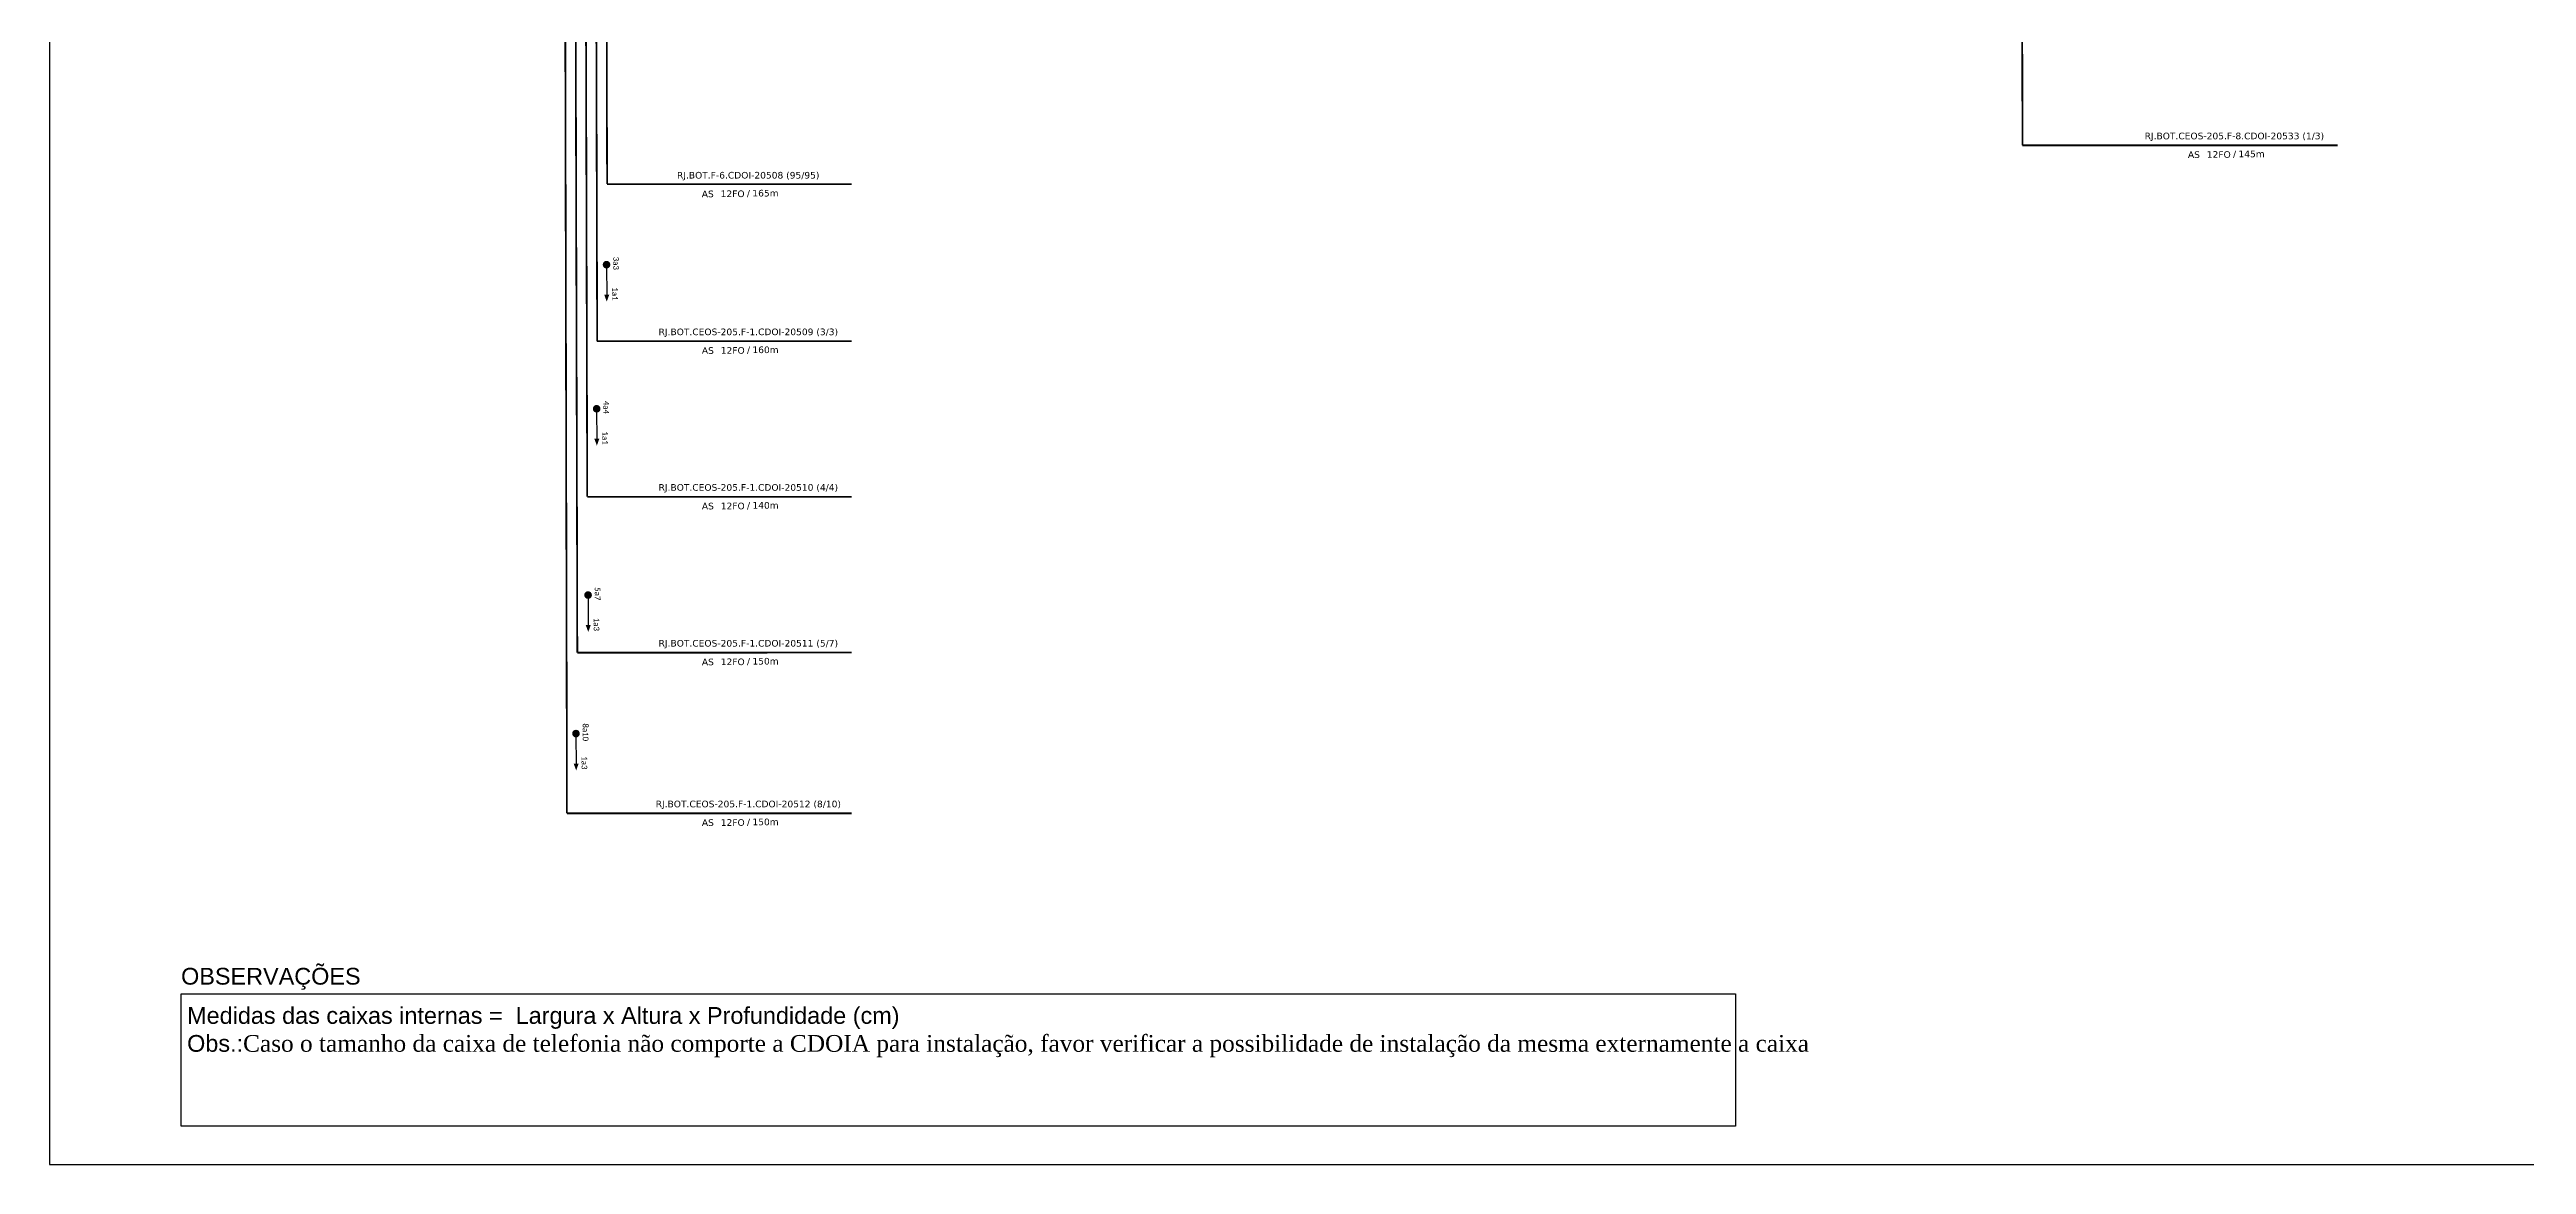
# Model space of a CAD drawing. Header units: metres. Extents: x -1286 to 444, y -500 to 94.
# Drawn here: x -1286.1 to -842.7, y -499.8 to -300.2 of the extents above; entities that cross this region are included whole.
import ezdxf
from ezdxf.enums import TextEntityAlignment as Align

# ---------------------------------------------------------------- set-up
doc = ezdxf.new("R2010")
doc.units = ezdxf.units.M
doc.layers.add('40.1-ETIQUETAS', color=1, linetype='Continuous', lineweight=20)
doc.layers.add('CAP a instalar', color=1, linetype='Continuous')
doc.layers.add('SETA', color=7, linetype='Continuous')
doc.styles.add('ARIAL', font='arial.ttf')
doc.styles.add('siredit', font='verdana.ttf')
doc.linetypes.add('FENCELINE1', pattern='A,0.25,-0.1,[133,ltypeshp.shx,S=0.1,R=0,X=-0.1,Y=0],-0.1,1', length=1.45)

# ---------------------------------------------------------------- blocks, each defined once
blk = doc.blocks.new('ETIQUETA_RS5F')
at = {"layer": '40.1-ETIQUETAS', "color": 0, "style": 'siredit'}
blk.add_text('/', height=1.5, dxfattribs=at).set_placement((1.58, -1.95), align=Align.MIDDLE_RIGHT)
for tag, p in [('ETIQUETA_R_SECUNDARIA', (1.21, 2.1)), ('ETIQUETA_R_PRIMARIA', (1.21, 4.1)), ('F_ATIVAS/F_MORTAS', (1.14, -4.24))]:
    blk.add_attdef(tag, text='', height=1.5, dxfattribs=at).set_placement(p, align=Align.MIDDLE_CENTER)
for tag, p in [('TIPO_CABO', (-6.58, -2.12)), ('CAP_CABO', (0.4, -2.09))]:
    blk.add_attdef(tag, text='', height=1.5, dxfattribs=at).set_placement(p, align=Align.MIDDLE_RIGHT)
blk.add_attdef('METROS', text='', height=1.5, dxfattribs=at).set_placement((2.14, -1.95), align=Align.MIDDLE_LEFT)
for tag, p in [('FUSÃO_1', (0.85, -8.39)), ('FUSÃO_2', (0.85, -10.6)), ('FUSÃO_3', (0.85, -12.93)), ('FUSÃO_4', (0.85, -15.14)), ('FUSÃO_5', (0.85, -17.16))]:
    blk.add_attdef(tag, text='', height=1.5, dxfattribs=at).set_placement(p, align=Align.CENTER)

msp = doc.modelspace()

# ---------------------------------------------------------------- linework, layer by layer
at = {"color": 0}
msp.add_line((-984.25, -492.93), (-1262.5, -492.93), dxfattribs=at)
msp.add_lwpolyline([(-1286.07, -499.81), (-445.07, -499.81), (-445.07, 94.19), (-1286.07, 94.19)], close=True)
at = {"color": 7, "const_width": 0.678}
for points in [[(-1186.36, -338.38, 1), (-1186.36, -339.06, 1)], [(-1186.36, -338.38, 1), (-1186.36, -339.06, 1)], [(-1188.13, -364.18, 1), (-1188.13, -364.86, 1)], [(-1188.13, -364.18, 1), (-1188.13, -364.86, 1)], [(-1189.67, -397.53, 1), (-1189.66, -398.21, 1)], [(-1189.67, -397.53, 1), (-1189.66, -398.21, 1)], [(-1191.83, -422.33, 1), (-1191.83, -423.01, 1)], [(-1191.83, -422.33, 1), (-1191.83, -423.01, 1)]]:
    msp.add_lwpolyline(points, format="xyb", close=True, dxfattribs=at)
at = {"color": 0}
msp.add_lwpolyline([(-1262.5, -469.23), (-984.25, -469.23), (-984.25, -492.93), (-1262.5, -492.93)], close=True, dxfattribs=at)
at = {"layer": 'CAP a instalar', "color": 7, "ltscale": 5.3, "const_width": 0.316}
for points in [[(-933.31, -120.98), (-932.9, -317.36)], [(-1193.82, -260.27), (-1193.45, -436.95)], [(-1191.97, -260.27), (-1191.59, -408.18)], [(-1190.13, -260.27), (-1189.82, -380.28)], [(-1188.28, -260.27), (-1188.04, -352.43)], [(-1186.43, -260.27), (-1186.26, -324.29)], [(-932.9, -317.36), (-876.48, -317.36)], [(-1186.26, -324.29), (-1142.51, -324.31)], [(-1186.26, -324.29), (-1142.51, -324.31)], [(-1188.04, -352.43), (-1142.49, -352.42)], [(-1189.82, -380.28), (-1142.49, -380.28)], [(-1191.59, -408.18), (-1142.49, -408.17)], [(-1193.45, -436.95), (-1142.49, -436.94)]]:
    msp.add_lwpolyline(points, dxfattribs=at)
at = {"layer": 'SETA', "color": 7}
for points in [[(-1186.36, -338.72), (-1186.33, -344.55)], [(-1186.36, -338.72), (-1186.33, -344.55)], [(-1188.13, -364.52), (-1188.11, -370.35)], [(-1188.13, -364.52), (-1188.11, -370.35)], [(-1189.66, -397.87), (-1189.64, -403.7)], [(-1189.66, -397.87), (-1189.64, -403.7)], [(-1191.83, -422.67), (-1191.81, -428.5)], [(-1191.83, -422.67), (-1191.81, -428.5)]]:
    msp.add_lwpolyline(points, dxfattribs=at)
for points in [[(-1185.87, -344.08), (-1186.32, -345.33), (-1186.78, -344.09)], [(-1185.87, -344.08), (-1186.32, -345.33), (-1186.78, -344.09)], [(-1187.65, -369.88), (-1188.09, -371.12), (-1188.55, -369.88)], [(-1187.65, -369.88), (-1188.09, -371.12), (-1188.55, -369.88)], [(-1189.18, -403.23), (-1189.63, -404.48), (-1190.08, -403.24)], [(-1189.18, -403.23), (-1189.63, -404.48), (-1190.08, -403.24)], [(-1191.35, -428.03), (-1191.79, -429.27), (-1192.25, -428.03)], [(-1191.35, -428.03), (-1191.79, -429.27), (-1192.25, -428.03)]]:
    msp.add_solid(points, dxfattribs=at)

# ---------------------------------------------------------------- block references
at = {"layer": 'CAP a instalar', "color": 7, "linetype": 'FENCELINE1', "ltscale": 5.3}
ref = msp.add_blockref('ETIQUETA_RS5F', (-895.91, -317.35), dxfattribs=dict(at, xscale=0.791105092354776, yscale=0.791105092354776, zscale=0.791105092354776))
ref.add_attrib('ETIQUETA_R_SECUNDARIA', 'RJ.BOT.CEOS-205.F-8.CDOI-20533 (1/3)', dxfattribs={"layer": '40.1-ETIQUETAS', "color": 0, "height": 1.1867, "style": 'siredit'}).set_placement((-894.97, -315.68), align=Align.MIDDLE_CENTER)
ref.add_attrib('TIPO_CABO', 'AS', dxfattribs={"layer": '40.1-ETIQUETAS', "color": 0, "height": 1.187, "style": 'siredit'}).set_placement((-901.14, -319.02), align=Align.MIDDLE_RIGHT)
ref.add_attrib('CAP_CABO', '12FO', dxfattribs={"layer": '40.1-ETIQUETAS', "color": 0, "height": 1.187, "style": 'siredit'}).set_placement((-895.62, -319), align=Align.MIDDLE_RIGHT)
ref.add_attrib('METROS', '145m ', dxfattribs={"layer": '40.1-ETIQUETAS', "color": 0, "height": 1.187, "style": 'siredit'}).set_placement((-894.24, -318.89), align=Align.MIDDLE_LEFT)
ref = msp.add_blockref('ETIQUETA_RS5F', (-1161.94, -324.38), dxfattribs=dict(at, xscale=0.7911050923605502, yscale=0.7911050923605502, zscale=0.7911050923605502))
ref.add_attrib('ETIQUETA_R_SECUNDARIA', 'RJ.BOT.F-6.CDOI-20508 (95/95)', dxfattribs={"layer": '40.1-ETIQUETAS', "color": 0, "height": 1.1867, "style": 'siredit'}).set_placement((-1161, -322.71), align=Align.MIDDLE_CENTER)
ref.add_attrib('TIPO_CABO', 'AS', dxfattribs={"layer": '40.1-ETIQUETAS', "color": 0, "height": 1.187, "style": 'siredit'}).set_placement((-1167.17, -326.05), align=Align.MIDDLE_RIGHT)
ref.add_attrib('CAP_CABO', '12FO', dxfattribs={"layer": '40.1-ETIQUETAS', "color": 0, "height": 1.187, "style": 'siredit'}).set_placement((-1161.65, -326.03), align=Align.MIDDLE_RIGHT)
ref.add_attrib('METROS', '165m', dxfattribs={"layer": '40.1-ETIQUETAS', "color": 0, "height": 1.187, "style": 'siredit'}).set_placement((-1160.26, -325.92), align=Align.MIDDLE_LEFT)
ref = msp.add_blockref('ETIQUETA_RS5F', (-1161.92, -352.41), dxfattribs=dict(at, xscale=0.791105092354776, yscale=0.791105092354776, zscale=0.791105092354776))
ref.add_attrib('ETIQUETA_R_SECUNDARIA', 'RJ.BOT.CEOS-205.F-1.CDOI-20509 (3/3)', dxfattribs={"layer": '40.1-ETIQUETAS', "color": 0, "height": 1.1867, "style": 'siredit'}).set_placement((-1160.98, -350.75), align=Align.MIDDLE_CENTER)
ref.add_attrib('TIPO_CABO', 'AS', dxfattribs={"layer": '40.1-ETIQUETAS', "color": 0, "height": 1.187, "style": 'siredit'}).set_placement((-1167.15, -354.09), align=Align.MIDDLE_RIGHT)
ref.add_attrib('CAP_CABO', '12FO', dxfattribs={"layer": '40.1-ETIQUETAS', "color": 0, "height": 1.187, "style": 'siredit'}).set_placement((-1161.63, -354.07), align=Align.MIDDLE_RIGHT)
ref.add_attrib('METROS', '160m ', dxfattribs={"layer": '40.1-ETIQUETAS', "color": 0, "height": 1.187, "style": 'siredit'}).set_placement((-1160.25, -353.96), align=Align.MIDDLE_LEFT)
ref = msp.add_blockref('ETIQUETA_RS5F', (-1161.92, -380.27), dxfattribs=dict(at, xscale=0.791105092354776, yscale=0.791105092354776, zscale=0.791105092354776))
ref.add_attrib('ETIQUETA_R_SECUNDARIA', 'RJ.BOT.CEOS-205.F-1.CDOI-20510 (4/4)', dxfattribs={"layer": '40.1-ETIQUETAS', "color": 0, "height": 1.1867, "style": 'siredit'}).set_placement((-1160.98, -378.6), align=Align.MIDDLE_CENTER)
ref.add_attrib('TIPO_CABO', 'AS', dxfattribs={"layer": '40.1-ETIQUETAS', "color": 0, "height": 1.187, "style": 'siredit'}).set_placement((-1167.15, -381.94), align=Align.MIDDLE_RIGHT)
ref.add_attrib('CAP_CABO', '12FO', dxfattribs={"layer": '40.1-ETIQUETAS', "color": 0, "height": 1.187, "style": 'siredit'}).set_placement((-1161.63, -381.92), align=Align.MIDDLE_RIGHT)
ref.add_attrib('METROS', '140m ', dxfattribs={"layer": '40.1-ETIQUETAS', "color": 0, "height": 1.187, "style": 'siredit'}).set_placement((-1160.25, -381.81), align=Align.MIDDLE_LEFT)
ref = msp.add_blockref('ETIQUETA_RS5F', (-1161.92, -408.16), dxfattribs=dict(at, xscale=0.791105092354776, yscale=0.791105092354776, zscale=0.791105092354776))
ref.add_attrib('ETIQUETA_R_SECUNDARIA', 'RJ.BOT.CEOS-205.F-1.CDOI-20511 (5/7)', dxfattribs={"layer": '40.1-ETIQUETAS', "color": 0, "height": 1.1867, "style": 'siredit'}).set_placement((-1160.98, -406.5), align=Align.MIDDLE_CENTER)
ref.add_attrib('TIPO_CABO', 'AS', dxfattribs={"layer": '40.1-ETIQUETAS', "color": 0, "height": 1.187, "style": 'siredit'}).set_placement((-1167.15, -409.84), align=Align.MIDDLE_RIGHT)
ref.add_attrib('CAP_CABO', '12FO', dxfattribs={"layer": '40.1-ETIQUETAS', "color": 0, "height": 1.187, "style": 'siredit'}).set_placement((-1161.63, -409.82), align=Align.MIDDLE_RIGHT)
ref.add_attrib('METROS', '150m ', dxfattribs={"layer": '40.1-ETIQUETAS', "color": 0, "height": 1.187, "style": 'siredit'}).set_placement((-1160.25, -409.71), align=Align.MIDDLE_LEFT)
ref = msp.add_blockref('ETIQUETA_RS5F', (-1161.92, -436.93), dxfattribs=dict(at, xscale=0.791105092354776, yscale=0.791105092354776, zscale=0.791105092354776))
ref.add_attrib('ETIQUETA_R_SECUNDARIA', 'RJ.BOT.CEOS-205.F-1.CDOI-20512 (8/10)', dxfattribs={"layer": '40.1-ETIQUETAS', "color": 0, "height": 1.1867, "style": 'siredit'}).set_placement((-1160.98, -435.27), align=Align.MIDDLE_CENTER)
ref.add_attrib('TIPO_CABO', 'AS', dxfattribs={"layer": '40.1-ETIQUETAS', "color": 0, "height": 1.187, "style": 'siredit'}).set_placement((-1167.15, -438.6), align=Align.MIDDLE_RIGHT)
ref.add_attrib('CAP_CABO', '12FO', dxfattribs={"layer": '40.1-ETIQUETAS', "color": 0, "height": 1.187, "style": 'siredit'}).set_placement((-1161.63, -438.59), align=Align.MIDDLE_RIGHT)
ref.add_attrib('METROS', '150m ', dxfattribs={"layer": '40.1-ETIQUETAS', "color": 0, "height": 1.187, "style": 'siredit'}).set_placement((-1160.25, -438.48), align=Align.MIDDLE_LEFT)

# ---------------------------------------------------------------- texts
at = {"style": 'ARIAL'}
msp.add_text('OBSERVAÇÕES', height=3, dxfattribs=at).set_placement((-1262.52, -467.61))
at = {"color": 7, "char_height": 1.0174, "width": 17.1995, "attachment_point": 5, "rotation": 270.2466}
for s, insert in [('{\\fCalibri|b0|i0|c0|p34;\\C7;3a3}', (-1184.65, -338.48)), ('{\\fCalibri|b0|i0|c0|p34;\\C7;1a1}', (-1184.85, -343.97)), ('{\\fCalibri|b0|i0|c0|p34;\\C7;4a4}', (-1186.42, -364.28)), ('{\\fCalibri|b0|i0|c0|p34;\\C7;1a1}', (-1186.63, -369.77)), ('{\\fCalibri|b0|i0|c0|p34;\\C7;5a7}', (-1187.96, -397.64)), ('{\\fCalibri|b0|i0|c0|p34;\\C7;1a3}', (-1188.16, -403.12)), ('{\\fCalibri|b0|i0|c0|p34;\\C7;8a10}', (-1190.12, -422.43)), ('{\\fCalibri|b0|i0|c0|p34;\\C7;1a3}', (-1190.33, -427.91))]:
    msp.add_mtext(s, dxfattribs=dict(at, insert=insert))
at = {"insert": (-1261.44, -471.63), "char_height": 3, "width": 277.1819, "attachment_point": 1, "style": 'ARIAL'}
msp.add_mtext('Medidas das caixas internas =  Largura x Altura x Profundidade (cm)\\PObs.:{\\fTimes New Roman|b0|i0|c0|p16;Caso o tamanho da caixa de telefonia não comporte a CDOIA para instalação, favor verificar a possibilidade de instalação da mesma externamente a caixa}', dxfattribs=at)

doc.saveas('drawing.dxf')
